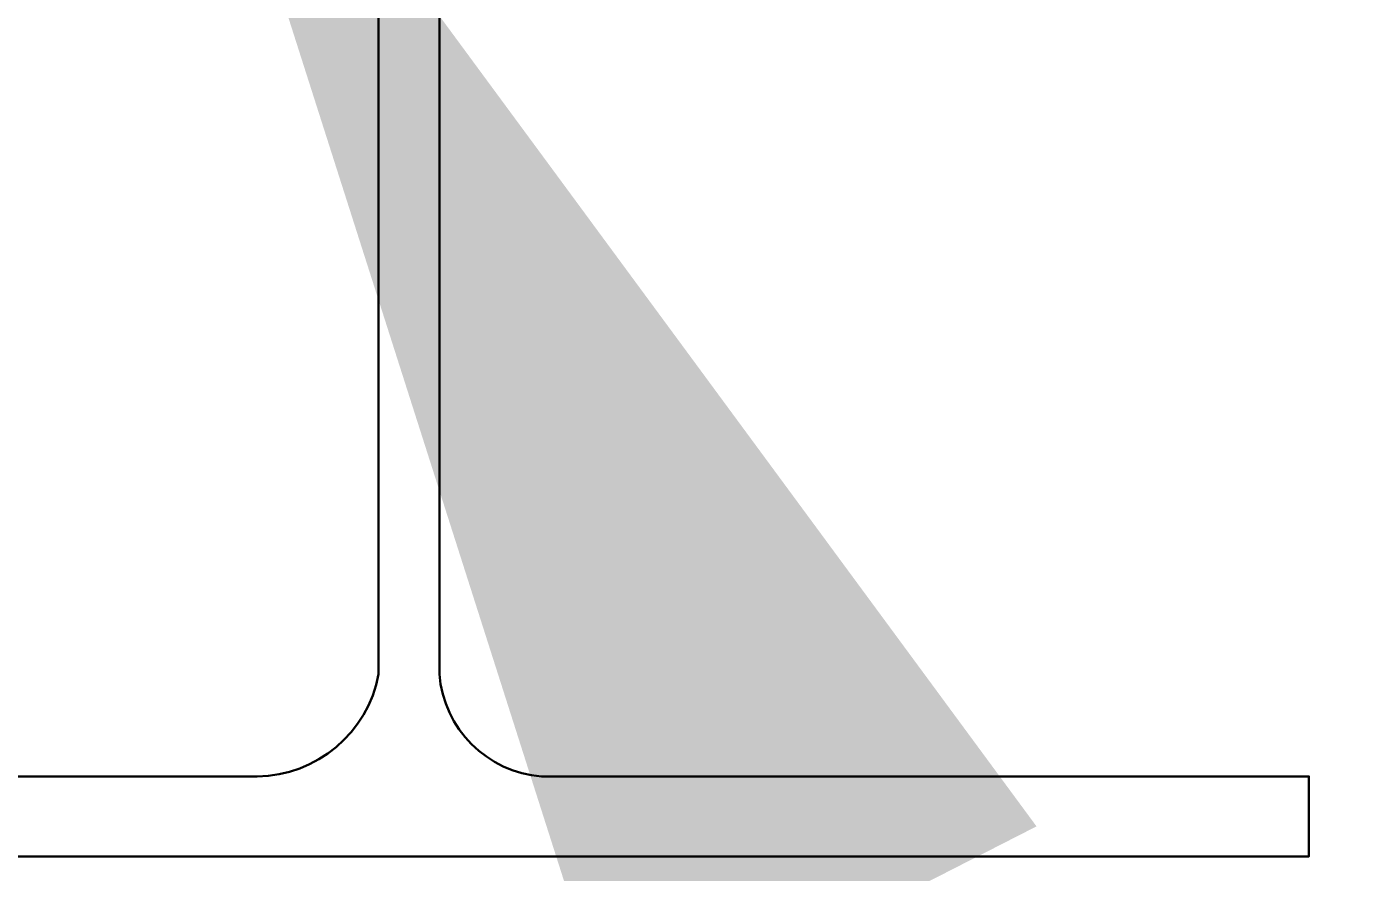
# Model space of a CAD drawing. Header units: feet. Extents: x -21 to 5170, y -254 to 1413.
# Drawn here: x 5091.778 to 5094.554, y 43.481 to 45.245 of the extents above; entities that cross this region are included whole.
import ezdxf
from ezdxf import colors
from ezdxf.entities.mleader import LeaderData, LeaderLine
from ezdxf.math import Vec2, Vec3

# ---------------------------------------------------------------- set-up
doc = ezdxf.new("R2010")
doc.units = ezdxf.units.FT
doc.header["$MEASUREMENT"] = 0
doc.layers.add('E-COMB-BOX', color=250, linetype='Continuous', lineweight=30)
doc.layers.add('G-ANNO-TEXT', color=1, linetype='Continuous')
doc.styles.add('NEI-A', font='arial.ttf')

msp = doc.modelspace()

# ---------------------------------------------------------------- linework, layer by layer
at = {"layer": 'E-COMB-BOX', "flags": 128}
msp.add_lwpolyline([(5094.45253, 49.38127), (5094.45253, 49.21463), (5092.89253, 49.21463, 0.4065492), (5092.63925, 48.96791), (5092.63925, 43.89463, 0.3694747), (5092.85253, 43.68127), (5094.45253, 43.68127), (5094.45253, 43.51463), (5090.69925, 43.51463), (5090.69925, 43.68127), (5092.25925, 43.68127, 0.3584563), (5092.51253, 43.89463), (5092.51253, 48.96791, 0.4219197), (5092.25925, 49.21463), (5090.69925, 49.21463), (5090.69925, 49.38127)], format="xyb", close=True, dxfattribs=at)

# ---------------------------------------------------------------- next in the draw order: leaders
at = {"layer": 'G-ANNO-TEXT'}
ml = msp.add_multileader_mtext('Standard', dxfattribs=at)
ml.set_content('\\A1;MESSENGER CABLE DEAD ENDS AT POST WITH DEAD END ASSEMBLY', color=256, style='NEI-A')
ml.set_leader_properties()
ml.build(insert=Vec2(0, 0))
ml.multileader.update_dxf_attribs({"dogleg_length": 0.89968, "arrow_head_size": 3})
ctx = ml.context
ctx.base_point, ctx.char_height, ctx.arrow_head_size, ctx.landing_gap_size, ctx.plane_origin = Vec3(5098.12683, 35.94342), 2, 3, 1.53573, Vec3(4340.29033, -496.2523)
notes = []
notes.append((ctx, [(1, (1, 1, 0), (5097.22715, 35.94342), (1, 0), 0.89968, [(1, [(5092.0815, 46.02502)], 0, [])])]))
ctx.mtext.insert, ctx.mtext.width, ctx.mtext.defined_height, ctx.mtext.flow_direction = Vec3(5099.66256, 36.96047), 49.1809823, 10.6887, 5
ctx.mtext.has_bg_fill, ctx.mtext.bg_color, ctx.mtext.bg_scale_factor, ctx.mtext.bg_transparency, ctx.mtext.use_window_bg_color = 1, -1073741824, 1.5, 0, 1
for ctx, leaders in notes:
    for number, flags, end, landing, length, lines in leaders:
        leader = LeaderData()
        leader.index, (leader.has_last_leader_line, leader.has_dogleg_vector, leader.attachment_direction) = number, flags
        leader.last_leader_point, leader.dogleg_vector, leader.dogleg_length = Vec3(end), Vec3(landing), length
        for number, points, colour, breaks in lines:
            line = LeaderLine()
            line.index, line.vertices, line.color, line.breaks = number, Vec3.list(points), colors.encode_raw_color(colour), breaks
            leader.lines.append(line)
        ctx.leaders.append(leader)

doc.saveas('drawing.dxf')
